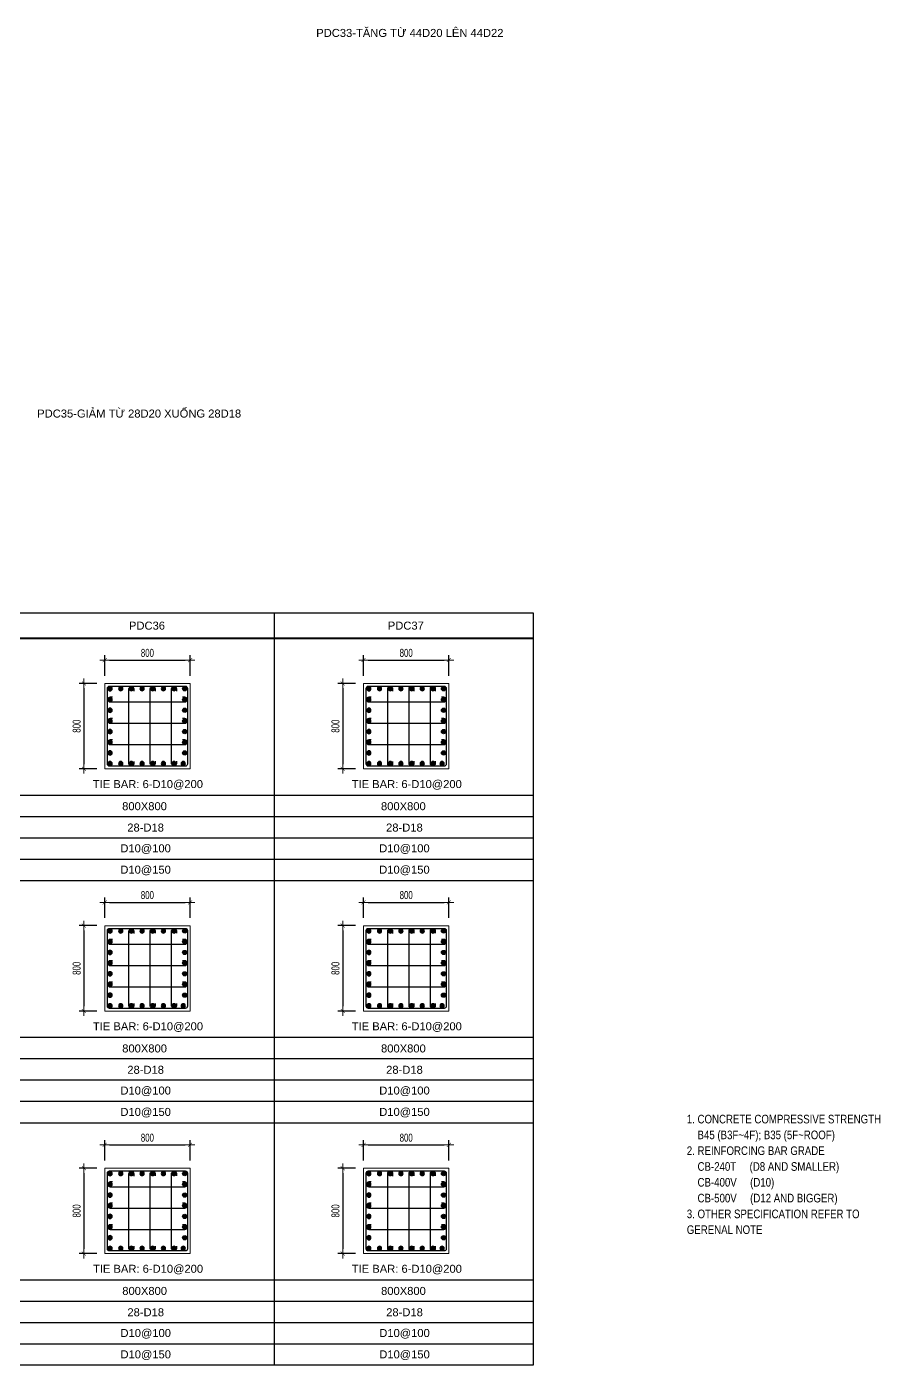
# Model space of a CAD drawing. Header units: millimetres. Extents: x 49323 to 598907, y -6102 to 181761.
# Drawn here: x 575746 to 583746, y 76983 to 89524 of the extents above; entities that cross this region are included whole.
import ezdxf
from ezdxf.enums import TextEntityAlignment as Align

# ---------------------------------------------------------------- set-up
doc = ezdxf.new("R2010")
doc.units = ezdxf.units.MM
doc.linetypes.add('CENTER2', pattern=[1.125, 0.75, -0.125, 0.125, -0.125])
doc.layers.get('Defpoints').update_dxf_attribs({"color": 151, "lineweight": 9})
for name, color, linetype in [('2', 2, 'Continuous'), ('CEN', 1, 'CENTER2'), ('STL', 3, 'Continuous'), ('TIT1', 3, 'Continuous')]:
    doc.layers.add(name, color=color, linetype=linetype)
doc.layers.add('NDC_S_CONTINUOUS', color=3, linetype='Continuous', lineweight=20)
doc.layers.add('NDC_S_DIM', color=1, linetype='Continuous', lineweight=15)
doc.styles.add('ARIAL', font='arial.ttf', dxfattribs={"width": 0.8})
doc.styles.add('NDC_ARIAL', font='arial.ttf', dxfattribs={"width": 0.85})
doc.styles.add('NDC_DIM', font='', dxfattribs={"width": 0.75})
doc.styles.get('NDC_DIM').set_extended_font_data('Dotum')
doc.dimstyles.new('NDC_dim_30', dxfattribs={"dimscale": 30, "dimtxt": 2.5, "dimasz": 1.5, "dimexe": 1.5, "dimexo": 2.5, "dimgap": 1, "dimtad": 1, "dimdec": 0, "dimzin": 0, "dimdsep": 46, "dimtxsty": 'NDC_DIM', "dimblk": 'DIMMARK', "dimcen": 0.09, "dimdle": 1.2, "dimclrd": 1, "dimclre": 1, "dimclrt": 3, "dimadec": 0, "dimazin": 0, "dimtfac": 1, "dimtdec": 0, "dimtix": 1, "dimtofl": 0, "dimtmove": 0, "dimatfit": 3, "dimfxl": 8, "dimfxlon": 1, "dimtolj": 1, "dimtzin": 0, "dimarcsym": 0})

# ---------------------------------------------------------------- blocks, each defined once
blk = doc.blocks.new('GN')
at = {"layer": 'TIT1', "insert": (0, 0), "char_height": 81, "width": 1996.3, "attachment_point": 1, "line_spacing_factor": 1.096296, "style": 'ARIAL'}
blk.add_mtext('\\A1;1. CONCRETE COMPRESSIVE STRENGTH\\P    B45 (B3F~4F); B35 (5F~ROOF)\\P2. REINFORCING BAR GRADE\\P    CB-240T     (D8 AND SMALLER)\\P    CB-400V     (D10)\\P    CB-500V     (D12 AND BIGGER)\\P3. OTHER SPECIFICATION REFER TO GERENAL NOTE ', dxfattribs=at)
blk = doc.blocks.new('8')
at = {"layer": '2'}
blk.add_hatch(color=256, dxfattribs=at).paths.add_polyline_path([(20, 0, 0.386127), (2, 20), (-2, 20, 0.386127), (-20, 0, 1)])
blk.add_circle((0, 0), 20, dxfattribs=at)
blk = doc.blocks.new('5')
at = {"layer": 'CEN', "rotation": 180}
blk.add_blockref('8', (0, 0), dxfattribs=at)
blk = doc.blocks.new('DIMMARK')
at = {"layer": 'NDC_S_DIM', "color": 1}
blk.add_line((-1.5, 0), (1, 0), dxfattribs=at)
at = {"layer": 'NDC_S_DIM', "color": 2, "const_width": 0.1}
blk.add_lwpolyline([(-0.42, -0.42), (0.42, 0.42)], dxfattribs=at)
blk = doc.blocks.new('*D696')
at = {"layer": 'Defpoints', "color": 0, "ltscale": 40, "transparency": 16777216}
for p in [(577277, 79048), (576477, 78826), (577277, 78826)]:
    blk.add_point(p, dxfattribs=at)
at = {"layer": 'NDC_S_DIM', "color": 1, "lineweight": -2, "ltscale": 40, "transparency": 16777216}
for p, q in [((576477, 78901), (576477, 79093)), ((576522, 79048), (577232, 79048)), ((577277, 78901), (577277, 79093))]:
    blk.add_line(p, q, dxfattribs=at)
at = {"layer": 'NDC_S_DIM', "color": 1, "lineweight": -2, "ltscale": 40, "transparency": 16777216, "xscale": 45, "yscale": 45, "zscale": 45, "rotation": 180}
blk.add_blockref('DIMMARK', (576477, 79048), dxfattribs=at)
at = {"layer": 'NDC_S_DIM', "color": 1, "lineweight": -2, "ltscale": 40, "transparency": 16777216, "xscale": 45, "yscale": 45, "zscale": 45}
blk.add_blockref('DIMMARK', (577277, 79048), dxfattribs=at)
at = {"layer": 'NDC_S_DIM', "color": 3, "ltscale": 40, "transparency": 16777216, "insert": (576877, 79115), "char_height": 75, "attachment_point": 5, "style": 'NDC_DIM'}
blk.add_mtext('\\A1;800', dxfattribs=at)
blk = doc.blocks.new('*D697')
at = {"layer": 'Defpoints', "color": 0, "ltscale": 40, "transparency": 16777216}
for p in [(576477, 78829), (576282, 78029), (576477, 78029)]:
    blk.add_point(p, dxfattribs=at)
at = {"layer": 'NDC_S_DIM', "color": 1, "lineweight": -2, "ltscale": 40, "transparency": 16777216}
for p, q in [((576402, 78829), (576237, 78829)), ((576282, 78784), (576282, 78074)), ((576402, 78029), (576237, 78029))]:
    blk.add_line(p, q, dxfattribs=at)
at = {"layer": 'NDC_S_DIM', "color": 1, "lineweight": -2, "ltscale": 40, "transparency": 16777216, "xscale": 45, "yscale": 45, "zscale": 45}
for p, rotation in [((576282, 78829), 90), ((576282, 78029), 270)]:
    blk.add_blockref('DIMMARK', p, dxfattribs=dict(at, rotation=rotation))
at = {"layer": 'NDC_S_DIM', "color": 3, "ltscale": 40, "transparency": 16777216, "insert": (576214, 78429), "char_height": 75, "attachment_point": 5, "rotation": 90, "style": 'NDC_DIM'}
blk.add_mtext('\\A1;800', dxfattribs=at)
blk = doc.blocks.new('*D698')
at = {"layer": 'Defpoints', "color": 0, "ltscale": 40, "transparency": 16777216}
for p in [(577277, 81320), (576477, 81099), (577277, 81099)]:
    blk.add_point(p, dxfattribs=at)
at = {"layer": 'NDC_S_DIM', "color": 1, "lineweight": -2, "ltscale": 40, "transparency": 16777216}
for p, q in [((576477, 81174), (576477, 81365)), ((576522, 81320), (577232, 81320)), ((577277, 81174), (577277, 81365))]:
    blk.add_line(p, q, dxfattribs=at)
at = {"layer": 'NDC_S_DIM', "color": 1, "lineweight": -2, "ltscale": 40, "transparency": 16777216, "xscale": 45, "yscale": 45, "zscale": 45, "rotation": 180}
blk.add_blockref('DIMMARK', (576477, 81320), dxfattribs=at)
at = {"layer": 'NDC_S_DIM', "color": 1, "lineweight": -2, "ltscale": 40, "transparency": 16777216, "xscale": 45, "yscale": 45, "zscale": 45}
blk.add_blockref('DIMMARK', (577277, 81320), dxfattribs=at)
at = {"layer": 'NDC_S_DIM', "color": 3, "ltscale": 40, "transparency": 16777216, "insert": (576877, 81388), "char_height": 75, "attachment_point": 5, "style": 'NDC_DIM'}
blk.add_mtext('\\A1;800', dxfattribs=at)
blk = doc.blocks.new('*D699')
at = {"layer": 'Defpoints', "color": 0, "ltscale": 40, "transparency": 16777216}
for p in [(576477, 81102), (576282, 80302), (576477, 80302)]:
    blk.add_point(p, dxfattribs=at)
at = {"layer": 'NDC_S_DIM', "color": 1, "lineweight": -2, "ltscale": 40, "transparency": 16777216}
for p, q in [((576402, 81102), (576237, 81102)), ((576282, 81057), (576282, 80347)), ((576402, 80302), (576237, 80302))]:
    blk.add_line(p, q, dxfattribs=at)
at = {"layer": 'NDC_S_DIM', "color": 1, "lineweight": -2, "ltscale": 40, "transparency": 16777216, "xscale": 45, "yscale": 45, "zscale": 45}
for p, rotation in [((576282, 81102), 90), ((576282, 80302), 270)]:
    blk.add_blockref('DIMMARK', p, dxfattribs=dict(at, rotation=rotation))
at = {"layer": 'NDC_S_DIM', "color": 3, "ltscale": 40, "transparency": 16777216, "insert": (576214, 80702), "char_height": 75, "attachment_point": 5, "rotation": 90, "style": 'NDC_DIM'}
blk.add_mtext('\\A1;800', dxfattribs=at)
blk = doc.blocks.new('*D682')
at = {"layer": 'Defpoints', "color": 0, "ltscale": 40, "transparency": 16777216}
for p in [(577277, 83590), (576477, 83368), (577277, 83368)]:
    blk.add_point(p, dxfattribs=at)
at = {"layer": 'NDC_S_DIM', "color": 1, "lineweight": -2, "ltscale": 40, "transparency": 16777216}
for p, q in [((576477, 83443), (576477, 83635)), ((576522, 83590), (577232, 83590)), ((577277, 83443), (577277, 83635))]:
    blk.add_line(p, q, dxfattribs=at)
at = {"layer": 'NDC_S_DIM', "color": 1, "lineweight": -2, "ltscale": 40, "transparency": 16777216, "xscale": 45, "yscale": 45, "zscale": 45, "rotation": 180}
blk.add_blockref('DIMMARK', (576477, 83590), dxfattribs=at)
at = {"layer": 'NDC_S_DIM', "color": 1, "lineweight": -2, "ltscale": 40, "transparency": 16777216, "xscale": 45, "yscale": 45, "zscale": 45}
blk.add_blockref('DIMMARK', (577277, 83590), dxfattribs=at)
at = {"layer": 'NDC_S_DIM', "color": 3, "ltscale": 40, "transparency": 16777216, "insert": (576877, 83657), "char_height": 75, "attachment_point": 5, "style": 'NDC_DIM'}
blk.add_mtext('\\A1;800', dxfattribs=at)
blk = doc.blocks.new('*D683')
at = {"layer": 'Defpoints', "color": 0, "ltscale": 40, "transparency": 16777216}
for p in [(576477, 83371), (576282, 82571), (576477, 82571)]:
    blk.add_point(p, dxfattribs=at)
at = {"layer": 'NDC_S_DIM', "color": 1, "lineweight": -2, "ltscale": 40, "transparency": 16777216}
for p, q in [((576402, 83371), (576237, 83371)), ((576282, 83326), (576282, 82616)), ((576402, 82571), (576237, 82571))]:
    blk.add_line(p, q, dxfattribs=at)
at = {"layer": 'NDC_S_DIM', "color": 1, "lineweight": -2, "ltscale": 40, "transparency": 16777216, "xscale": 45, "yscale": 45, "zscale": 45}
for p, rotation in [((576282, 83371), 90), ((576282, 82571), 270)]:
    blk.add_blockref('DIMMARK', p, dxfattribs=dict(at, rotation=rotation))
at = {"layer": 'NDC_S_DIM', "color": 3, "ltscale": 40, "transparency": 16777216, "insert": (576214, 82971), "char_height": 75, "attachment_point": 5, "rotation": 90, "style": 'NDC_DIM'}
blk.add_mtext('\\A1;800', dxfattribs=at)
blk = doc.blocks.new('*D688')
at = {"layer": 'Defpoints', "color": 0, "ltscale": 40, "transparency": 16777216}
for p in [(579703, 79048), (578903, 78826), (579703, 78826)]:
    blk.add_point(p, dxfattribs=at)
at = {"layer": 'NDC_S_DIM', "color": 1, "lineweight": -2, "ltscale": 40, "transparency": 16777216}
for p, q in [((578903, 78901), (578903, 79093)), ((578948, 79048), (579658, 79048)), ((579703, 78901), (579703, 79093))]:
    blk.add_line(p, q, dxfattribs=at)
at = {"layer": 'NDC_S_DIM', "color": 1, "lineweight": -2, "ltscale": 40, "transparency": 16777216, "xscale": 45, "yscale": 45, "zscale": 45, "rotation": 180}
blk.add_blockref('DIMMARK', (578903, 79048), dxfattribs=at)
at = {"layer": 'NDC_S_DIM', "color": 1, "lineweight": -2, "ltscale": 40, "transparency": 16777216, "xscale": 45, "yscale": 45, "zscale": 45}
blk.add_blockref('DIMMARK', (579703, 79048), dxfattribs=at)
at = {"layer": 'NDC_S_DIM', "color": 3, "ltscale": 40, "transparency": 16777216, "insert": (579303, 79115), "char_height": 75, "attachment_point": 5, "style": 'NDC_DIM'}
blk.add_mtext('\\A1;800', dxfattribs=at)
blk = doc.blocks.new('*D689')
at = {"layer": 'Defpoints', "color": 0, "ltscale": 40, "transparency": 16777216}
for p in [(578903, 78829), (578708, 78029), (578903, 78029)]:
    blk.add_point(p, dxfattribs=at)
at = {"layer": 'NDC_S_DIM', "color": 1, "lineweight": -2, "ltscale": 40, "transparency": 16777216}
for p, q in [((578828, 78829), (578663, 78829)), ((578708, 78784), (578708, 78074)), ((578828, 78029), (578663, 78029))]:
    blk.add_line(p, q, dxfattribs=at)
at = {"layer": 'NDC_S_DIM', "color": 1, "lineweight": -2, "ltscale": 40, "transparency": 16777216, "xscale": 45, "yscale": 45, "zscale": 45}
for p, rotation in [((578708, 78829), 90), ((578708, 78029), 270)]:
    blk.add_blockref('DIMMARK', p, dxfattribs=dict(at, rotation=rotation))
at = {"layer": 'NDC_S_DIM', "color": 3, "ltscale": 40, "transparency": 16777216, "insert": (578640, 78429), "char_height": 75, "attachment_point": 5, "rotation": 90, "style": 'NDC_DIM'}
blk.add_mtext('\\A1;800', dxfattribs=at)
blk = doc.blocks.new('*D690')
at = {"layer": 'Defpoints', "color": 0, "ltscale": 40, "transparency": 16777216}
for p in [(579703, 81320), (578903, 81099), (579703, 81099)]:
    blk.add_point(p, dxfattribs=at)
at = {"layer": 'NDC_S_DIM', "color": 1, "lineweight": -2, "ltscale": 40, "transparency": 16777216}
for p, q in [((578903, 81174), (578903, 81365)), ((578948, 81320), (579658, 81320)), ((579703, 81174), (579703, 81365))]:
    blk.add_line(p, q, dxfattribs=at)
at = {"layer": 'NDC_S_DIM', "color": 1, "lineweight": -2, "ltscale": 40, "transparency": 16777216, "xscale": 45, "yscale": 45, "zscale": 45, "rotation": 180}
blk.add_blockref('DIMMARK', (578903, 81320), dxfattribs=at)
at = {"layer": 'NDC_S_DIM', "color": 1, "lineweight": -2, "ltscale": 40, "transparency": 16777216, "xscale": 45, "yscale": 45, "zscale": 45}
blk.add_blockref('DIMMARK', (579703, 81320), dxfattribs=at)
at = {"layer": 'NDC_S_DIM', "color": 3, "ltscale": 40, "transparency": 16777216, "insert": (579303, 81388), "char_height": 75, "attachment_point": 5, "style": 'NDC_DIM'}
blk.add_mtext('\\A1;800', dxfattribs=at)
blk = doc.blocks.new('*D691')
at = {"layer": 'Defpoints', "color": 0, "ltscale": 40, "transparency": 16777216}
for p in [(578903, 81102), (578708, 80302), (578903, 80302)]:
    blk.add_point(p, dxfattribs=at)
at = {"layer": 'NDC_S_DIM', "color": 1, "lineweight": -2, "ltscale": 40, "transparency": 16777216}
for p, q in [((578828, 81102), (578663, 81102)), ((578708, 81057), (578708, 80347)), ((578828, 80302), (578663, 80302))]:
    blk.add_line(p, q, dxfattribs=at)
at = {"layer": 'NDC_S_DIM', "color": 1, "lineweight": -2, "ltscale": 40, "transparency": 16777216, "xscale": 45, "yscale": 45, "zscale": 45}
for p, rotation in [((578708, 81102), 90), ((578708, 80302), 270)]:
    blk.add_blockref('DIMMARK', p, dxfattribs=dict(at, rotation=rotation))
at = {"layer": 'NDC_S_DIM', "color": 3, "ltscale": 40, "transparency": 16777216, "insert": (578640, 80702), "char_height": 75, "attachment_point": 5, "rotation": 90, "style": 'NDC_DIM'}
blk.add_mtext('\\A1;800', dxfattribs=at)
blk = doc.blocks.new('*D692')
at = {"layer": 'Defpoints', "color": 0, "ltscale": 40, "transparency": 16777216}
for p in [(579703, 83590), (578903, 83368), (579703, 83368)]:
    blk.add_point(p, dxfattribs=at)
at = {"layer": 'NDC_S_DIM', "color": 1, "lineweight": -2, "ltscale": 40, "transparency": 16777216}
for p, q in [((578903, 83443), (578903, 83635)), ((578948, 83590), (579658, 83590)), ((579703, 83443), (579703, 83635))]:
    blk.add_line(p, q, dxfattribs=at)
at = {"layer": 'NDC_S_DIM', "color": 1, "lineweight": -2, "ltscale": 40, "transparency": 16777216, "xscale": 45, "yscale": 45, "zscale": 45, "rotation": 180}
blk.add_blockref('DIMMARK', (578903, 83590), dxfattribs=at)
at = {"layer": 'NDC_S_DIM', "color": 1, "lineweight": -2, "ltscale": 40, "transparency": 16777216, "xscale": 45, "yscale": 45, "zscale": 45}
blk.add_blockref('DIMMARK', (579703, 83590), dxfattribs=at)
at = {"layer": 'NDC_S_DIM', "color": 3, "ltscale": 40, "transparency": 16777216, "insert": (579303, 83657), "char_height": 75, "attachment_point": 5, "style": 'NDC_DIM'}
blk.add_mtext('\\A1;800', dxfattribs=at)
blk = doc.blocks.new('*D693')
at = {"layer": 'Defpoints', "color": 0, "ltscale": 40, "transparency": 16777216}
for p in [(578903, 83371), (578708, 82571), (578903, 82571)]:
    blk.add_point(p, dxfattribs=at)
at = {"layer": 'NDC_S_DIM', "color": 1, "lineweight": -2, "ltscale": 40, "transparency": 16777216}
for p, q in [((578828, 83371), (578663, 83371)), ((578708, 83326), (578708, 82616)), ((578828, 82571), (578663, 82571))]:
    blk.add_line(p, q, dxfattribs=at)
at = {"layer": 'NDC_S_DIM', "color": 1, "lineweight": -2, "ltscale": 40, "transparency": 16777216, "xscale": 45, "yscale": 45, "zscale": 45}
for p, rotation in [((578708, 83371), 90), ((578708, 82571), 270)]:
    blk.add_blockref('DIMMARK', p, dxfattribs=dict(at, rotation=rotation))
at = {"layer": 'NDC_S_DIM', "color": 3, "ltscale": 40, "transparency": 16777216, "insert": (578640, 82971), "char_height": 75, "attachment_point": 5, "rotation": 90, "style": 'NDC_DIM'}
blk.add_mtext('\\A1;800', dxfattribs=at)

msp = doc.modelspace()

# ---------------------------------------------------------------- linework, layer by layer
at = {"layer": '2', "lineweight": -2, "ltscale": 1000, "elevation": 0}
for points in [[(577252.1, 83326), (577252.1, 82616, -0.4142136), (577232.1, 82596), (576522.1, 82596, -0.4142136), (576502.1, 82616), (576502.1, 83326, -0.4142136), (576522.1, 83346), (577232.1, 83346, -0.4142136)], [(579678.2, 83326), (579678.2, 82616, -0.4142136), (579658.2, 82596), (578948.2, 82596, -0.4142136), (578928.2, 82616), (578928.2, 83326, -0.4142136), (578948.2, 83346), (579658.2, 83346, -0.4142136)], [(577252.1, 81056.6), (577252.1, 80346.6, -0.4142136), (577232.1, 80326.6), (576522.1, 80326.6, -0.4142136), (576502.1, 80346.6), (576502.1, 81056.6, -0.4142136), (576522.1, 81076.6), (577232.1, 81076.6, -0.4142136)], [(579678.2, 81056.6), (579678.2, 80346.6, -0.4142136), (579658.2, 80326.6), (578948.2, 80326.6, -0.4142136), (578928.2, 80346.6), (578928.2, 81056.6, -0.4142136), (578948.2, 81076.6), (579658.2, 81076.6, -0.4142136)], [(577252.1, 78783.7), (577252.1, 78073.7, -0.4142136), (577232.1, 78053.7), (576522.1, 78053.7, -0.4142136), (576502.1, 78073.7), (576502.1, 78783.7, -0.4142136), (576522.1, 78803.7), (577232.1, 78803.7, -0.4142136)], [(579678.2, 78783.7), (579678.2, 78073.7, -0.4142136), (579658.2, 78053.7), (578948.2, 78053.7, -0.4142136), (578928.2, 78073.7), (578928.2, 78783.7, -0.4142136), (578948.2, 78803.7), (579658.2, 78803.7, -0.4142136)]]:
    msp.add_lwpolyline(points, format="xyb", close=True, dxfattribs=at)
at = {"layer": '2', "elevation": 0}
for points in [[(576749.4, 82640.7), (576749.4, 82618.5, -1), (576704.3, 82618.5), (576704.3, 83320.5, -1), (576749.4, 83320.5), (576749.4, 83298.4)], [(576949.4, 82642.2), (576949.4, 82620, -1), (576904.3, 82620), (576904.3, 83322, -1), (576949.4, 83322), (576949.4, 83299.9)], [(577149.4, 82642.2), (577149.4, 82620, -1), (577104.3, 82620), (577104.3, 83322, -1), (577149.4, 83322), (577149.4, 83299.9)], [(579175.5, 82640.7), (579175.5, 82618.5, -1), (579130.4, 82618.5), (579130.4, 83320.5, -1), (579175.5, 83320.5), (579175.5, 83298.4)], [(579375.5, 82642.2), (579375.5, 82620, -1), (579330.4, 82620), (579330.4, 83322, -1), (579375.5, 83322), (579375.5, 83299.9)], [(579575.5, 82642.2), (579575.5, 82620, -1), (579530.4, 82620), (579530.4, 83322, -1), (579575.5, 83322), (579575.5, 83299.9)], [(576549, 83242.6), (576526.9, 83242.6, 1), (576526.9, 83197.6), (577228.9, 83197.6, 1), (577228.9, 83242.6), (577206.8, 83242.6)], [(578975.1, 83242.6), (578953, 83242.6, 1), (578953, 83197.6), (579655, 83197.6, 1), (579655, 83242.6), (579632.9, 83242.6)], [(576549, 83042.6), (576526.9, 83042.6, 1), (576526.9, 82997.6), (577228.9, 82997.6, 1), (577228.9, 83042.6), (577206.8, 83042.6)], [(578975.1, 83042.6), (578953, 83042.6, 1), (578953, 82997.6), (579655, 82997.6, 1), (579655, 83042.6), (579632.9, 83042.6)], [(576549, 82842.6), (576526.9, 82842.6, 1), (576526.9, 82797.6), (577228.9, 82797.6, 1), (577228.9, 82842.6), (577206.8, 82842.6)], [(578975.1, 82842.6), (578953, 82842.6, 1), (578953, 82797.6), (579655, 82797.6, 1), (579655, 82842.6), (579632.9, 82842.6)], [(576749.4, 80371.2), (576749.4, 80349.1, -1), (576704.3, 80349.1), (576704.3, 81051.1, -1), (576749.4, 81051.1), (576749.4, 81029)], [(576949.4, 80372.7), (576949.4, 80350.6, -1), (576904.3, 80350.6), (576904.3, 81052.6, -1), (576949.4, 81052.6), (576949.4, 81030.4)], [(577149.4, 80372.7), (577149.4, 80350.6, -1), (577104.3, 80350.6), (577104.3, 81052.6, -1), (577149.4, 81052.6), (577149.4, 81030.4)], [(579175.5, 80371.2), (579175.5, 80349.1, -1), (579130.4, 80349.1), (579130.4, 81051.1, -1), (579175.5, 81051.1), (579175.5, 81029)], [(579375.5, 80372.7), (579375.5, 80350.6, -1), (579330.4, 80350.6), (579330.4, 81052.6, -1), (579375.5, 81052.6), (579375.5, 81030.4)], [(579575.5, 80372.7), (579575.5, 80350.6, -1), (579530.4, 80350.6), (579530.4, 81052.6, -1), (579575.5, 81052.6), (579575.5, 81030.4)], [(576549, 80973.1), (576526.9, 80973.1, 1), (576526.9, 80928.1), (577228.9, 80928.1, 1), (577228.9, 80973.1), (577206.8, 80973.1)], [(578975.1, 80973.1), (578953, 80973.1, 1), (578953, 80928.1), (579655, 80928.1, 1), (579655, 80973.1), (579632.9, 80973.1)], [(576549, 80773.1), (576526.9, 80773.1, 1), (576526.9, 80728.1), (577228.9, 80728.1, 1), (577228.9, 80773.1), (577206.8, 80773.1)], [(578975.1, 80773.1), (578953, 80773.1, 1), (578953, 80728.1), (579655, 80728.1, 1), (579655, 80773.1), (579632.9, 80773.1)], [(576549, 80573.1), (576526.9, 80573.1, 1), (576526.9, 80528.1), (577228.9, 80528.1, 1), (577228.9, 80573.1), (577206.8, 80573.1)], [(578975.1, 80573.1), (578953, 80573.1, 1), (578953, 80528.1), (579655, 80528.1, 1), (579655, 80573.1), (579632.9, 80573.1)], [(576749.4, 78098.4), (576749.4, 78076.2, -1), (576704.3, 78076.2), (576704.3, 78778.2, -1), (576749.4, 78778.2), (576749.4, 78756.1)], [(576949.4, 78099.9), (576949.4, 78077.7, -1), (576904.3, 78077.7), (576904.3, 78779.7, -1), (576949.4, 78779.7), (576949.4, 78757.6)], [(577149.4, 78099.9), (577149.4, 78077.7, -1), (577104.3, 78077.7), (577104.3, 78779.7, -1), (577149.4, 78779.7), (577149.4, 78757.6)], [(579175.5, 78098.4), (579175.5, 78076.2, -1), (579130.4, 78076.2), (579130.4, 78778.2, -1), (579175.5, 78778.2), (579175.5, 78756.1)], [(579375.5, 78099.9), (579375.5, 78077.7, -1), (579330.4, 78077.7), (579330.4, 78779.7, -1), (579375.5, 78779.7), (579375.5, 78757.6)], [(579575.5, 78099.9), (579575.5, 78077.7, -1), (579530.4, 78077.7), (579530.4, 78779.7, -1), (579575.5, 78779.7), (579575.5, 78757.6)], [(576549, 78700.3), (576526.9, 78700.3, 1), (576526.9, 78655.3), (577228.9, 78655.3, 1), (577228.9, 78700.3), (577206.8, 78700.3)], [(578975.1, 78700.3), (578953, 78700.3, 1), (578953, 78655.3), (579655, 78655.3, 1), (579655, 78700.3), (579632.9, 78700.3)], [(576549, 78500.3), (576526.9, 78500.3, 1), (576526.9, 78455.3), (577228.9, 78455.3, 1), (577228.9, 78500.3), (577206.8, 78500.3)], [(578975.1, 78500.3), (578953, 78500.3, 1), (578953, 78455.3), (579655, 78455.3, 1), (579655, 78500.3), (579632.9, 78500.3)], [(576549, 78300.3), (576526.9, 78300.3, 1), (576526.9, 78255.3), (577228.9, 78255.3, 1), (577228.9, 78300.3), (577206.8, 78300.3)], [(578975.1, 78300.3), (578953, 78300.3, 1), (578953, 78255.3), (579655, 78255.3, 1), (579655, 78300.3), (579632.9, 78300.3)]]:
    msp.add_lwpolyline(points, format="xyb", dxfattribs=at)
at = {"layer": 'NDC_S_CONTINUOUS', "ltscale": 70, "elevation": 0}
for points in [[(577277.1, 83371), (577277.1, 82571), (576477.1, 82571), (576477.1, 83371), (577277.1, 83371)], [(579703.2, 83371), (579703.2, 82571), (578903.2, 82571), (578903.2, 83371), (579703.2, 83371)], [(577277.1, 81101.6), (577277.1, 80301.6), (576477.1, 80301.6), (576477.1, 81101.6), (577277.1, 81101.6)], [(579703.2, 81101.6), (579703.2, 80301.6), (578903.2, 80301.6), (578903.2, 81101.6), (579703.2, 81101.6)], [(577277.1, 78828.7), (577277.1, 78028.7), (576477.1, 78028.7), (576477.1, 78828.7), (577277.1, 78828.7)], [(579703.2, 78828.7), (579703.2, 78028.7), (578903.2, 78028.7), (578903.2, 78828.7), (579703.2, 78828.7)]]:
    msp.add_lwpolyline(points, dxfattribs=at)
at = {"layer": 'TIT1', "color": 2}
msp.add_line((568875.8, 84032.8), (580491.9, 84032.8), dxfattribs=at)
at = {"layer": 'TIT1'}
for p, q in [((578065.8, 84032.8), (578065.8, 76983.4)), ((580491.9, 84032.8), (580491.9, 76983.4)), ((580491.9, 83794.2), (568874.1, 83794.2)), ((568875.8, 83792.8), (580491.9, 83792.8)), ((580491.9, 81522.2), (568874.6, 81522.2)), ((580491.9, 79252.8), (568875.2, 79252.8)), ((580491.9, 76984.8), (568874.1, 76984.8))]:
    msp.add_line(p, q, dxfattribs=at)
at = {"layer": 'TIT1', "color": 8}
for p, q in [((580491.9, 82322.2), (569502.5, 82322.2)), ((580491.9, 82122.2), (569502.5, 82122.2)), ((580491.9, 81922.2), (569502.5, 81922.2)), ((580491.9, 81722.2), (569931.7, 81722.2)), ((580491.9, 80052.8), (569503, 80052.8)), ((580491.9, 79852.8), (569503, 79852.8)), ((580491.9, 79652.8), (569503, 79652.8)), ((580491.9, 79452.8), (569932.3, 79452.8)), ((580491.9, 77779.9), (569503.6, 77779.9)), ((580491.9, 77579.9), (569503.6, 77579.9)), ((580491.9, 77379.9), (569503.6, 77379.9)), ((580491.9, 77179.9), (569932.8, 77179.9))]:
    msp.add_line(p, q, dxfattribs=at)

# ---------------------------------------------------------------- block references
at = {"layer": 'NDC_S_DIM'}
msp.add_blockref('GN', (581933.3, 79330), dxfattribs=at)
at = {"layer": 'STL', "xscale": -1}
for p in [(576526.9, 83321), (578953, 83321), (576526.9, 83220.1), (578953, 83220.1), (576526.9, 83120.1), (576526.9, 83020.1), (578953, 83120.1), (578953, 83020.1), (576526.9, 82920.1), (578953, 82920.1), (576526.9, 82820.1), (578953, 82820.1), (576526.9, 82720.1), (576526.9, 82620.1), (578953, 82720.1), (578953, 82620.1), (576526.9, 81051.6), (578953, 81051.6), (576526.9, 80950.6), (578953, 80950.6), (576526.9, 80850.6), (576526.9, 80750.6), (578953, 80850.6), (578953, 80750.6), (576526.9, 80650.6), (578953, 80650.6), (576526.9, 80550.6), (578953, 80550.6), (576526.9, 80450.6), (578953, 80450.6), (576526.9, 80350.6), (578953, 80350.6), (576526.9, 78778.7), (578953, 78778.7), (576526.9, 78677.8), (578953, 78677.8), (576526.9, 78577.8), (578953, 78577.8), (576526.9, 78477.8), (576526.9, 78377.8), (578953, 78477.8), (578953, 78377.8), (576526.9, 78277.8), (578953, 78277.8), (576526.9, 78177.8), (578953, 78177.8), (576526.9, 78077.8), (578953, 78077.8)]:
    msp.add_blockref('5', p, dxfattribs=at)
at = {"layer": 'STL', "xscale": -1, "rotation": 270}
for p in [(576626.9, 83322), (576726.9, 83322), (576826.9, 83322), (576926.9, 83322), (577026.9, 83322), (577126.9, 83322), (579053, 83322), (579153, 83322), (579253, 83322), (579353, 83322), (579453, 83322), (579553, 83322), (576526.9, 82620.1), (576626.9, 82620.1), (576726.9, 82620.1), (576826.9, 82620.1), (576926.9, 82620.1), (577026.9, 82620.1), (577126.9, 82620.1), (577212.8, 82620.1), (578953, 82620.1), (579053, 82620.1), (579153, 82620.1), (579253, 82620.1), (579353, 82620.1), (579453, 82620.1), (579553, 82620.1), (579638.9, 82620.1), (576626.9, 81052.6), (576726.9, 81052.6), (576826.9, 81052.6), (576926.9, 81052.6), (577026.9, 81052.6), (577126.9, 81052.6), (579053, 81052.6), (579153, 81052.6), (579253, 81052.6), (579353, 81052.6), (579453, 81052.6), (579553, 81052.6), (576526.9, 80350.6), (576626.9, 80350.6), (576726.9, 80350.6), (576826.9, 80350.6), (576926.9, 80350.6), (577026.9, 80350.6), (577126.9, 80350.6), (577212.8, 80350.6), (578953, 80350.6), (579053, 80350.6), (579153, 80350.6), (579253, 80350.6), (579353, 80350.6), (579453, 80350.6), (579553, 80350.6), (579638.9, 80350.6), (576626.9, 78779.7), (576726.9, 78779.7), (576826.9, 78779.7), (576926.9, 78779.7), (577026.9, 78779.7), (577126.9, 78779.7), (579053, 78779.7), (579153, 78779.7), (579253, 78779.7), (579353, 78779.7), (579453, 78779.7), (579553, 78779.7), (576526.9, 78077.8), (576626.9, 78077.8), (576726.9, 78077.8), (576826.9, 78077.8), (576926.9, 78077.8), (577026.9, 78077.8), (577126.9, 78077.8), (577212.8, 78077.8), (578953, 78077.8), (579053, 78077.8), (579153, 78077.8), (579253, 78077.8), (579353, 78077.8), (579453, 78077.8), (579553, 78077.8), (579638.9, 78077.8)]:
    msp.add_blockref('5', p, dxfattribs=at)
at = {"layer": 'STL'}
for p in [(577227.3, 83321), (579653.4, 83321), (577227.3, 83220.1), (579653.4, 83220.1), (577227.3, 83120.1), (577227.3, 83020.1), (579653.4, 83120.1), (579653.4, 83020.1), (577227.3, 82920.1), (579653.4, 82920.1), (577227.3, 82820.1), (579653.4, 82820.1), (577227.3, 82720.1), (579653.4, 82720.1), (577227.3, 81051.6), (579653.4, 81051.6), (577227.3, 80950.6), (579653.4, 80950.6), (577227.3, 80850.6), (577227.3, 80750.6), (579653.4, 80850.6), (579653.4, 80750.6), (577227.3, 80650.6), (579653.4, 80650.6), (577227.3, 80550.6), (579653.4, 80550.6), (577227.3, 80450.6), (579653.4, 80450.6), (577227.3, 78778.7), (579653.4, 78778.7), (577227.3, 78677.8), (579653.4, 78677.8), (577227.3, 78577.8), (579653.4, 78577.8), (577227.3, 78477.8), (577227.3, 78377.8), (579653.4, 78477.8), (579653.4, 78377.8), (577227.3, 78277.8), (579653.4, 78277.8), (577227.3, 78177.8), (579653.4, 78177.8)]:
    msp.add_blockref('5', p, dxfattribs=at)

# ---------------------------------------------------------------- texts
at = {"layer": 'TIT1', "color": 2, "style": 'NDC_ARIAL'}
for s, p in [('PDC33-TĂNG TỪ 44D20 LÊN 44D22 ', (579351.7, 89475.4)), ('PDC35-GIẢM TỪ 28D20 XUỐNG 28D18', (576800, 85910.6)), ('PDC36', (576873.3, 83912.8)), ('PDC37', (579299.4, 83912.8))]:
    msp.add_text(s, height=75, dxfattribs=at).set_placement(p, align=Align.MIDDLE)
at = {"layer": 'TIT1', "style": 'NDC_ARIAL'}
for s, p in [('TIE BAR: 6-D10@200', (576882, 82422.8)), ('TIE BAR: 6-D10@200', (579308.1, 82422.8)), ('800X800', (576850.2, 82220.9)), ('800X800', (579276.3, 82220.9)), ('28-D18', (576860.2, 82020.9)), ('28-D18', (579286.3, 82020.9)), ('D10@100', (576860.2, 81820.9)), ('D10@100', (579286.3, 81820.9)), ('D10@150', (576860.2, 81620.9)), ('D10@150', (579286.3, 81620.9)), ('TIE BAR: 6-D10@200', (576882.5, 80153.4)), ('TIE BAR: 6-D10@200', (579308.6, 80153.4)), ('800X800', (576850.7, 79951.4)), ('800X800', (579276.8, 79951.4)), ('28-D18', (576860.7, 79751.4)), ('28-D18', (579286.8, 79751.4)), ('D10@100', (576860.7, 79551.4)), ('D10@100', (579286.8, 79551.4)), ('D10@150', (576860.7, 79351.4)), ('D10@150', (579286.8, 79351.4)), ('TIE BAR: 6-D10@200', (576883, 77881.6)), ('TIE BAR: 6-D10@200', (579309.1, 77881.6)), ('800X800', (576851.2, 77679.7)), ('800X800', (579277.3, 77679.7)), ('28-D18', (576861.3, 77479.7)), ('28-D18', (579287.4, 77479.7)), ('D10@100', (576861.3, 77279.7)), ('D10@100', (579287.4, 77279.7)), ('D10@150', (576861.3, 77079.7)), ('D10@150', (579287.4, 77079.7))]:
    msp.add_text(s, height=75, dxfattribs=at).set_placement(p, align=Align.MIDDLE)

# ---------------------------------------------------------------- dimensions: what is measured, and where the dimension line sits
at = {"layer": 'NDC_S_DIM', "ltscale": 40}
for base, p1, p2, picture, middle in [((577277.1, 83589.9), (576477.1, 83368.5), (577277.1, 83368.5), '*D682', (576877.1, 83657.4)), ((579703.2, 83589.9), (578903.2, 83368.5), (579703.2, 83368.5), '*D692', (579303.2, 83657.4)), ((577277.1, 81320.4), (576477.1, 81099), (577277.1, 81099), '*D698', (576877.1, 81388)), ((579703.2, 81320.4), (578903.2, 81099), (579703.2, 81099), '*D690', (579303.2, 81388)), ((577277.1, 79047.6), (576477.1, 78826.2), (577277.1, 78826.2), '*D696', (576877.1, 79115.1)), ((579703.2, 79047.6), (578903.2, 78826.2), (579703.2, 78826.2), '*D688', (579303.2, 79115.1))]:
    dim = msp.add_linear_dim(base=base, p1=p1, p2=p2, dimstyle='NDC_dim_30', dxfattribs=at)
    dim.commit()
    dim.dimension.update_dxf_attribs({"geometry": picture, "text_midpoint": middle})
for base, p1, p2, picture, middle in [((576281.7, 82571), (576477.1, 83371), (576477.1, 82571), '*D683', (576214.2, 82971)), ((578707.8, 82571), (578903.2, 83371), (578903.2, 82571), '*D693', (578640.3, 82971)), ((576281.7, 80301.6), (576477.1, 81101.6), (576477.1, 80301.6), '*D699', (576214.2, 80701.6)), ((578707.8, 80301.6), (578903.2, 81101.6), (578903.2, 80301.6), '*D691', (578640.3, 80701.6)), ((576281.7, 78028.7), (576477.1, 78828.7), (576477.1, 78028.7), '*D697', (576214.2, 78428.7)), ((578707.8, 78028.7), (578903.2, 78828.7), (578903.2, 78028.7), '*D689', (578640.3, 78428.7))]:
    dim = msp.add_linear_dim(base=base, p1=p1, p2=p2, angle=90, dimstyle='NDC_dim_30', dxfattribs=at)
    dim.commit()
    dim.dimension.update_dxf_attribs({"geometry": picture, "text_midpoint": middle})

doc.saveas('drawing.dxf')
